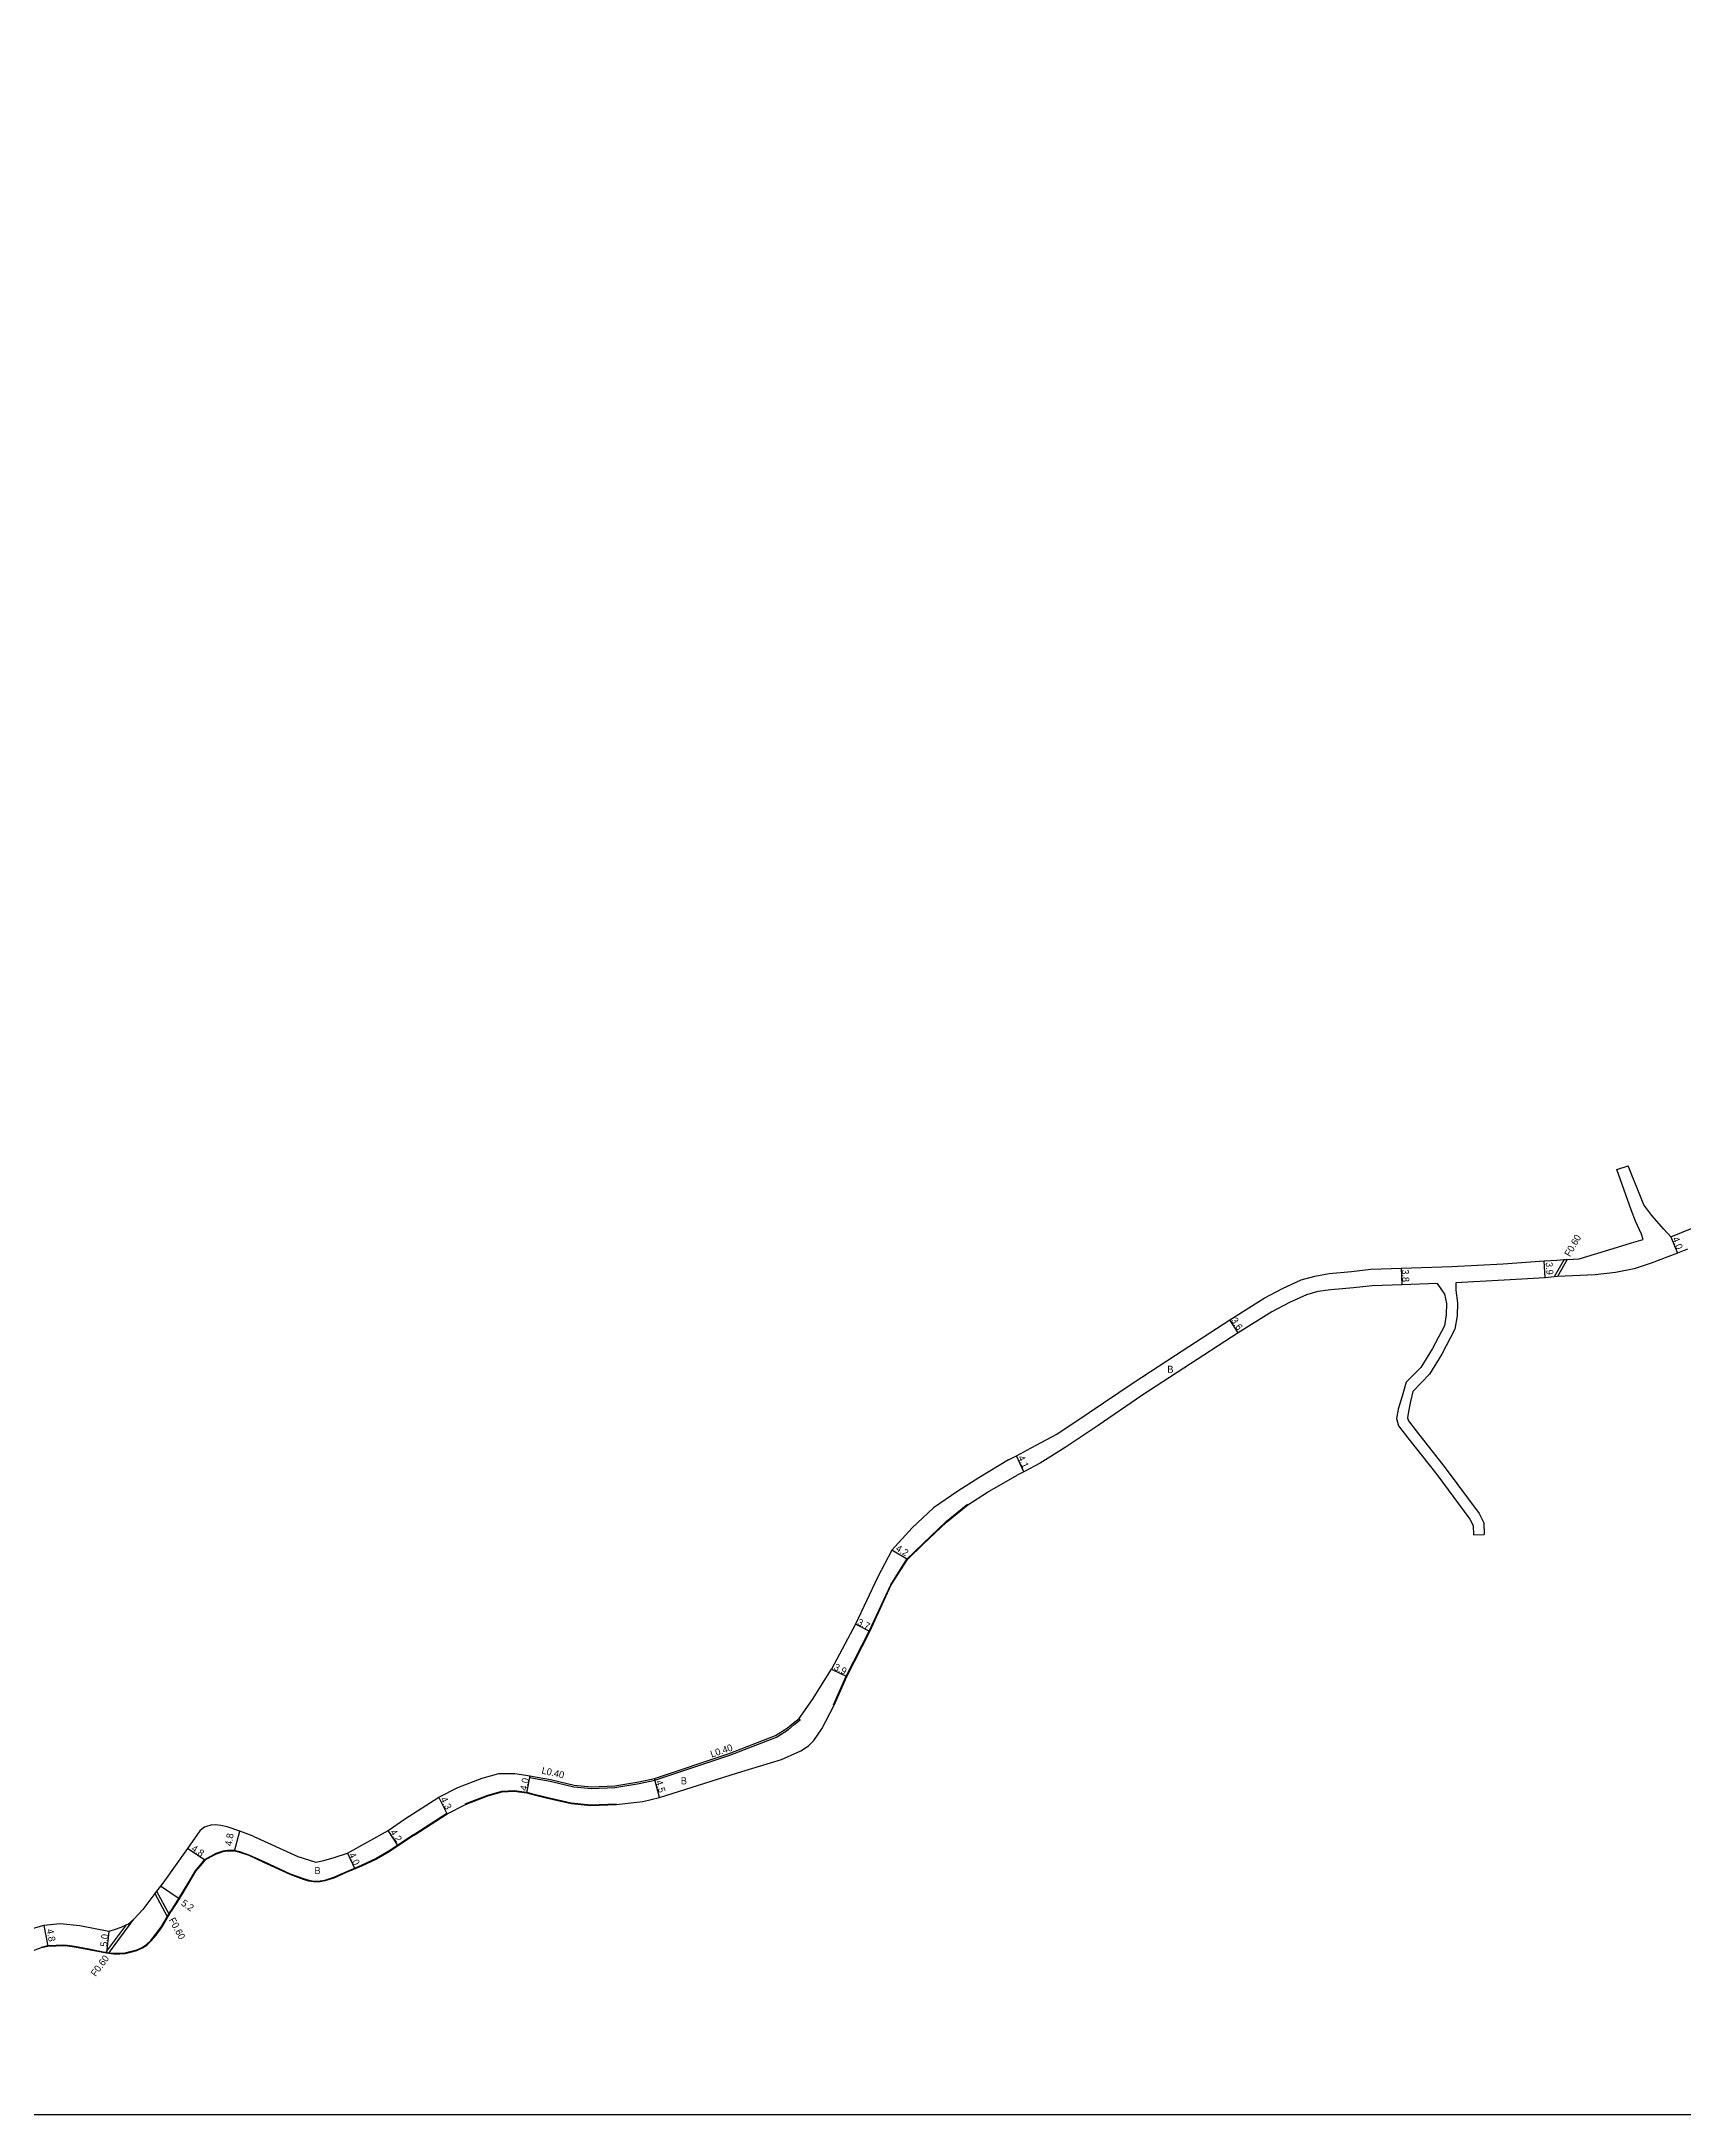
# Model space of a CAD drawing. Header units: metres. Extents: x -24000 to -21600, y -102000 to -99000.
# Drawn here: x -23195.4 to -22816.8, y -102000 to -101522 of the extents above; entities that cross this region are included whole.
import ezdxf

# ---------------------------------------------------------------- set-up
doc = ezdxf.new("R2010")
doc.units = ezdxf.units.M
doc.header["$LTSCALE"] = 2.5
for name, color, linetype in [('側溝・桝', 7, 'Continuous'), ('図郭', 7, 'Continuous'), ('幅員', 7, 'Continuous'), ('歩道・分離帯・安全施設', 7, 'Continuous'), ('舗装', 7, 'Continuous'), ('道路', 7, 'Continuous')]:
    doc.layers.add(name, color=color, linetype=linetype)
doc.styles.get("Standard").update_dxf_attribs({"font": ''})
doc.styles.get('Standard').set_extended_font_data('@MS PGothic')

msp = doc.modelspace()

# ---------------------------------------------------------------- linework, layer by layer
at = {"layer": '側溝・桝'}
for points in [[(-22844.35, -101802.88), (-22846.63, -101806.84)], [(-22843.64, -101802.84), (-22845.9, -101806.77)], [(-23082.73, -101921.92), (-23082.8, -101922.31), (-23082.43, -101922.38), (-23078.11, -101923.17), (-23072.65, -101924.44), (-23068.62, -101924.83), (-23063.18, -101924.62), (-23057.59, -101923.65), (-23053.99, -101922.93), (-23036.7, -101917.15), (-23025.97, -101912.98), (-23023.21, -101911.24), (-23021.84, -101910.08), (-23020.45, -101909), (-23020.74, -101908.72)], [(-23169.25, -101949.06), (-23166.42, -101954.34), (-23166.31, -101954.53)], [(-23168.85, -101948.53), (-23166.05, -101953.76), (-23165.96, -101953.93)], [(-23180.59, -101962.72), (-23180.15, -101962.13), (-23175.79, -101956.28)], [(-23179.89, -101962.81), (-23179.46, -101962.22), (-23174.08, -101954.99)]]:
    msp.add_lwpolyline(points, dxfattribs=at)
at = {"layer": '図郭'}
msp.add_lwpolyline([(-23200, -102000), (-22400, -102000), (-22400, -101400), (-23200, -101400)], close=True, dxfattribs=at)
at = {"layer": '幅員'}
for points in [[(-22819.72, -101797.66), (-22818.25, -101801.38)], [(-22881.72, -101808.66), (-22881.86, -101804.86)], [(-22848.71, -101807.05), (-22848.98, -101803.16)], [(-22919.48, -101819.79), (-22921.44, -101816.76)], [(-22968.93, -101851.84), (-22970.59, -101848.09)], [(-22995.76, -101872.02), (-22999.37, -101869.87)], [(-23004.44, -101888.6), (-23007.75, -101886.95)], [(-23013.23, -101897.29), (-23009.73, -101899.02)], [(-23083.51, -101925.84), (-23082.73, -101921.92)], [(-23052.88, -101926.87), (-23054.09, -101922.54)], [(-23101.87, -101930.66), (-23103.81, -101926.83)], [(-23157.75, -101941.37), (-23161.72, -101938.67)], [(-23150.89, -101939.29), (-23149.65, -101934.65)], [(-23113.18, -101938.03), (-23115.46, -101934.5)], [(-23124.87, -101939.74), (-23123.15, -101943.36)], [(-23163.67, -101950.3), (-23167.98, -101947.38)], [(-23194.82, -101956.44), (-23193.92, -101961.15)], [(-23179.89, -101957.78), (-23180.4, -101962.75)]]:
    msp.add_lwpolyline(points, dxfattribs=at)
at = {"layer": '歩道・分離帯・安全施設'}
for points in [[(-23012.79, -101905.55), (-23009.87, -101898.95), (-23004.57, -101888.53), (-22999.6, -101877.83), (-22995.87, -101871.92), (-22992.24, -101868.4), (-22986.83, -101863.28), (-22981.9, -101859.3)], [(-23097.7, -101928.38), (-23092.52, -101926.38), (-23089.23, -101925.45), (-23086.41, -101925.26), (-23083.48, -101925.69), (-23082.43, -101925.96), (-23079, -101926.82), (-23073.25, -101928.15), (-23068.73, -101928.59), (-23062.91, -101928.36)], [(-23109.52, -101935.44), (-23101.93, -101930.53)], [(-23109.52, -101935.44), (-23115.32, -101939.26), (-23118.25, -101940.98), (-23121.71, -101942.56), (-23125.22, -101944.09), (-23128.04, -101945.35), (-23130.11, -101946.01), (-23131.15, -101946.22), (-23132.64, -101946.23), (-23133.7, -101946.03), (-23134.92, -101945.65), (-23137.98, -101944.54), (-23144.04, -101941.72), (-23147.48, -101940.16), (-23149.64, -101939.43), (-23150.87, -101939.14), (-23151.72, -101939.1), (-23152.53, -101939.13), (-23153.6, -101939.27), (-23155.19, -101939.83), (-23156.45, -101940.47), (-23157.85, -101941.25), (-23158.49, -101942.01), (-23159.99, -101943.81), (-23161.67, -101946.63), (-23163.8, -101950.22), (-23165.6, -101953.03)], [(-23195.39, -101961.37), (-23193.94, -101961), (-23192, -101960.94), (-23190.51, -101960.85), (-23189.38, -101960.92), (-23187.77, -101961.15), (-23184.47, -101961.83), (-23180.38, -101962.6), (-23178.75, -101962.78), (-23177.34, -101962.81), (-23176.11, -101962.7), (-23174.93, -101962.44), (-23173.43, -101962.01), (-23172.18, -101961.46), (-23171.18, -101960.79), (-23170.2, -101959.86), (-23169.09, -101958.52), (-23167.72, -101956.64), (-23165.6, -101953.03)]]:
    msp.add_lwpolyline(points, dxfattribs=at)
at = {"layer": '道路'}
for points in [[(-22832.18, -101782.09), (-22829.58, -101781.25)], [(-22826.12, -101798.22), (-22826.53, -101797.03), (-22827.9, -101794.04), (-22828.94, -101791.39), (-22832.18, -101782.09)], [(-22819.72, -101797.66), (-22821.34, -101795.82), (-22824.15, -101792.68), (-22825.95, -101790.21), (-22829.58, -101781.25)], [(-22819.72, -101797.66), (-22814.87, -101795.63), (-22813.92, -101795.24), (-22813.65, -101795.88), (-22799.97, -101789.62), (-22784.54, -101782.5)], [(-22972.45, -101849.02), (-22970.59, -101848.09), (-22967.2, -101846.3), (-22961.34, -101843.13), (-22953.82, -101838.16), (-22943.72, -101831.26), (-22933.99, -101824.89), (-22921.44, -101816.76), (-22913.51, -101811.75), (-22909.26, -101809.55), (-22904.98, -101807.57), (-22901.85, -101806.71), (-22898.55, -101806.09), (-22893.35, -101805.61), (-22888.92, -101805.11), (-22881.86, -101804.86), (-22870.22, -101804.45), (-22858.38, -101803.82), (-22848.98, -101803.16), (-22846.07, -101802.97), (-22844.35, -101802.88), (-22843.64, -101802.84), (-22840.88, -101802.69), (-22833.09, -101800.34), (-22828.81, -101799.03), (-22826.12, -101798.22)], [(-22815.88, -101800.47), (-22818.25, -101801.38), (-22824.33, -101803.73), (-22828.21, -101804.99), (-22832.53, -101805.87), (-22837.23, -101806.35), (-22845.9, -101806.77), (-22846.63, -101806.84), (-22848.71, -101807.05), (-22858.15, -101807.61), (-22869.33, -101808.21)], [(-22873.59, -101808.37), (-22881.72, -101808.66), (-22888.63, -101808.9), (-22892.95, -101809.39), (-22898.15, -101809.87), (-22901.14, -101810.25), (-22903.74, -101810.96), (-22907.68, -101812.78), (-22911.72, -101814.88), (-22919.48, -101819.79), (-22932.01, -101827.9), (-22941.71, -101834.24), (-22951.8, -101841.14), (-22959.4, -101846.16), (-22965.16, -101849.8), (-22968.93, -101851.84), (-22970.48, -101852.61)], [(-22873.59, -101808.37), (-22871.92, -101810.85), (-22871.46, -101813.03), (-22871.55, -101815.61), (-22871.97, -101818.12), (-22874.73, -101823.4), (-22877.41, -101827.73), (-22880.76, -101831.17), (-22881.73, -101834.36)], [(-22869.33, -101808.21), (-22869.29, -101809.92), (-22868.95, -101812.81), (-22869.05, -101815.87), (-22869.58, -101818.93), (-22872.56, -101824.64), (-22875.43, -101829.28), (-22879.26, -101833.29)], [(-22879.26, -101833.29), (-22879.81, -101835.59)], [(-22879.26, -101833.29), (-22879.81, -101835.59)], [(-22882.64, -101837.34), (-22882.99, -101839.51), (-22882.53, -101841.21), (-22880.45, -101843.88), (-22873.73, -101852.42), (-22866.07, -101862.74), (-22865.33, -101864.17), (-22865.28, -101866.35)], [(-22881.73, -101834.36), (-22882.64, -101837.34)], [(-22881.73, -101834.36), (-22882.64, -101837.34)], [(-22879.81, -101835.59), (-22880.2, -101837.9), (-22880.44, -101839.38), (-22880.25, -101840.07), (-22878.47, -101842.35), (-22871.75, -101850.9), (-22863.94, -101861.42), (-22862.85, -101863.54), (-22862.78, -101866.29)], [(-23082.43, -101926.11), (-23079.04, -101926.96), (-23073.28, -101928.3), (-23068.73, -101928.74), (-23062.9, -101928.51), (-23056.72, -101927.81), (-23052.88, -101926.87), (-23034.95, -101921.2), (-23024.75, -101918.11), (-23020.32, -101916.13), (-23018.58, -101914.99), (-23017.33, -101913.75), (-23015.48, -101911.07), (-23012.66, -101905.61), (-23009.73, -101899.02), (-23004.44, -101888.6), (-22999.47, -101877.9), (-22995.76, -101872.02), (-22992.13, -101868.51), (-22986.73, -101863.39), (-22981.82, -101859.42), (-22977.32, -101856.53), (-22970.48, -101852.61)], [(-22972.45, -101849.02), (-22979.33, -101853.18), (-22984.1, -101856.25), (-22989.73, -101860.07), (-22994.66, -101864.7), (-22999.37, -101869.87), (-23002.62, -101876.17), (-23007.75, -101886.95), (-23013.23, -101897.29)], [(-22865.28, -101866.35), (-22862.78, -101866.29)], [(-23082.43, -101921.97), (-23078.03, -101922.78), (-23072.58, -101924.04), (-23068.61, -101924.43), (-23063.22, -101924.22), (-23057.66, -101923.26), (-23054.09, -101922.54), (-23036.83, -101916.77), (-23026.15, -101912.62), (-23023.45, -101910.91), (-23022.1, -101909.77), (-23020.74, -101908.72), (-23017.62, -101904.33), (-23013.23, -101897.29)], [(-23146.56, -101935.78), (-23136.29, -101940.51), (-23132.15, -101941.81), (-23130.27, -101941.43), (-23127.91, -101940.76), (-23124.87, -101939.74), (-23115.46, -101934.5), (-23111.69, -101931.9), (-23103.81, -101926.83), (-23099.4, -101924.59), (-23093.83, -101922.44), (-23089.94, -101921.33), (-23086.25, -101921.33), (-23082.73, -101921.92), (-23082.43, -101921.97)], [(-23109.44, -101935.56), (-23101.87, -101930.66), (-23097.64, -101928.52), (-23092.47, -101926.52), (-23089.2, -101925.59), (-23086.42, -101925.41), (-23083.51, -101925.84), (-23082.43, -101926.11)], [(-23146.56, -101935.78), (-23149.65, -101934.65), (-23152.55, -101933.66), (-23154.07, -101933.36), (-23155.16, -101933.21), (-23156.35, -101933.26), (-23157.32, -101933.57), (-23157.83, -101933.73), (-23158.43, -101934.18), (-23158.92, -101934.61), (-23161.72, -101938.67), (-23167.45, -101946.63), (-23167.98, -101947.38), (-23168.85, -101948.53), (-23169.25, -101949.06), (-23172.04, -101952.74), (-23174.08, -101954.99), (-23175.52, -101956.17), (-23175.79, -101956.28), (-23177.11, -101956.88), (-23178.41, -101957.34), (-23179.89, -101957.78), (-23186.58, -101956.52), (-23191.06, -101956.01), (-23194.82, -101956.44), (-23200, -101957.91)], [(-23109.44, -101935.56), (-23115.24, -101939.39), (-23118.18, -101941.11), (-23121.65, -101942.7), (-23125.16, -101944.22), (-23127.99, -101945.49), (-23130.07, -101946.15), (-23131.13, -101946.37), (-23132.66, -101946.38), (-23133.74, -101946.17), (-23134.97, -101945.8), (-23138.04, -101944.68), (-23144.1, -101941.86), (-23147.53, -101940.29), (-23149.69, -101939.57), (-23150.89, -101939.29), (-23151.72, -101939.25), (-23152.52, -101939.28), (-23153.56, -101939.41), (-23155.13, -101939.96), (-23156.38, -101940.6), (-23157.75, -101941.37), (-23158.38, -101942.11), (-23159.86, -101943.9), (-23161.48, -101946.62), (-23163.67, -101950.3), (-23165.48, -101953.11)], [(-23195.36, -101961.52), (-23193.92, -101961.15), (-23192, -101961.09), (-23190.51, -101961), (-23189.39, -101961.07), (-23187.8, -101961.3), (-23184.5, -101961.98), (-23180.4, -101962.75), (-23178.76, -101962.93), (-23177.33, -101962.96), (-23176.09, -101962.85), (-23174.89, -101962.59), (-23173.38, -101962.15), (-23172.11, -101961.59), (-23171.09, -101960.91), (-23170.09, -101959.97), (-23168.97, -101958.61), (-23167.59, -101956.72), (-23165.48, -101953.11)], [(-23200, -101963.17), (-23195.36, -101961.52)]]:
    msp.add_lwpolyline(points, dxfattribs=at)

# ---------------------------------------------------------------- texts
at = {"layer": '側溝・桝'}
for s, rotation, p in [('F0.60', 60.0819, (-22843.02, -101802.34)), ('L0.40', 18.4834, (-23040.87, -101917.7)), ('L0.40', 346.9531, (-23080.2, -101921.36)), ('F0.60', 298.2281, (-23166.08, -101955.11)), ('F0.60', 53.3464, (-23182.9, -101968.31))]:
    msp.add_text(s, height=1.6, rotation=rotation, dxfattribs=at).set_placement(p)
at = {"layer": '幅員'}
for s, rotation, p in [('4.0', 291.5823, (-22819.48, -101798)), ('3.9', 273.9468, (-22848.62, -101803.5)), ('3.8', 272.0506, (-22881.75, -101805.16)), ('3.6', 302.9127, (-22921.24, -101816.88)), ('4.1', 293.8912, (-22970.32, -101848.46)), ('4.2', 329.2369, (-22998.61, -101869.89)), ('3.7', 333.6065, (-23007.48, -101886.97)), ('3.9', 333.7062, (-23012.87, -101897.35)), ('4.0', 78.7605, (-23083.53, -101925.43)), ('4.5', 285.6416, (-23053.82, -101923.14)), ('4.3', 296.9315, (-23103.47, -101927.27)), ('4.8', 325.7914, (-23161, -101939.03)), ('4.8', 80.4863, (-23151.54, -101938.17)), ('4.2', 302.802, (-23115.1, -101934.87)), ('4.0', 295.4426, (-23124.61, -101940.06)), ('5.2', 325.8415, (-23163.36, -101951.62)), ('4.8', 280.7858, (-23194.23, -101957.37)), ('5.0', 84.2136, (-23180.26, -101961.36))]:
    msp.add_text(s, height=1.6, rotation=rotation, dxfattribs=at).set_placement(p)
at = {"layer": '舗装'}
for p in [(-22935.82, -101828.96), (-23047.98, -101923.86), (-23132.44, -101944.54)]:
    msp.add_text('B', height=1.6, dxfattribs=at).set_placement(p)

doc.saveas('drawing.dxf')
